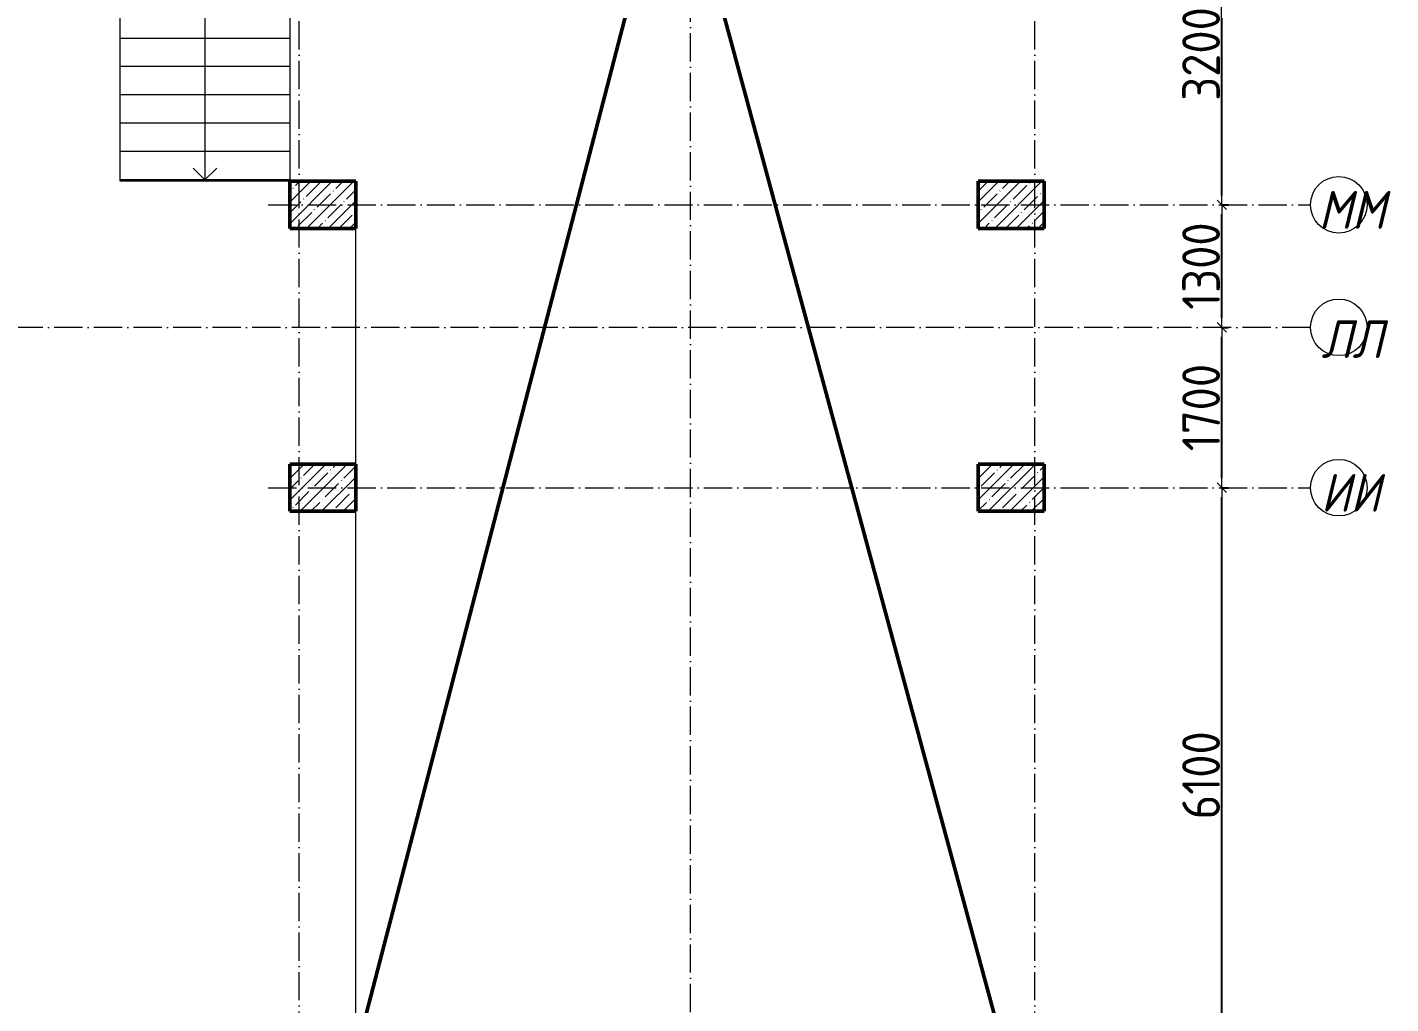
# Model space of a CAD drawing. Header units: millimetres. Extents: x -135211 to 49383, y -8033 to 228499.
# Drawn here: x -39477 to -25017, y 183841 to 194196 of the extents above; entities that cross this region are included whole.
import ezdxf

# ---------------------------------------------------------------- set-up
doc = ezdxf.new("R2010")
doc.units = ezdxf.units.MM
doc.linetypes.add('50_200_ШТРИХ_1Т_ш5_п1_п1_', pattern=[700, 500, -100, 0, -100])
for name, color, linetype, lineweight in [('A-____-____-DIMS', 7, 'Continuous', 9), ('A-DETL-____-OTLN-1', 7, 'Continuous', 50), ('A-FLOR-____-OTLN', 7, 'Continuous', 9), ('S-COLS-____-MCUT', 7, 'Continuous', 50), ('S-COLS-____-OTLN', 7, 'Continuous', 9), ('S-GRID-____-IDEN', 7, 'Continuous', 9), ('S-GRID-____-OTLN-1', 7, '50_200_ШТРИХ_1Т_ш5_п1_п1_', 9), ('S-STRS-____-OTLN-1', 7, 'Continuous', 9)]:
    doc.layers.add(name, color=color, linetype=linetype, lineweight=lineweight)
doc.styles.add('ISOCPEUR_I_9', font='isocpeui.ttf', dxfattribs={"width": 0.9, "height": 250})
doc.styles.add('СПДС', font='isocpeur.ttf', dxfattribs={"width": 0.9})
doc.dimstyles.new('Размера А3', dxfattribs={"dimtxt": 200, "dimasz": 100, "dimexe": 70, "dimexo": 100, "dimgap": 20, "dimtad": 1, "dimdec": 0, "dimrnd": 10, "dimzin": 0, "dimdsep": 46, "dimtxsty": 'СПДС', "dimblk": 'ARROWHEAD_6', "dimcen": 1, "dimclrd": 256, "dimclre": 256, "dimclrt": 256, "dimazin": 0, "dimtfac": 1, "dimtdec": 0, "dimtmove": 2, "dimatfit": 3, "dimfxl": 1, "dimtolj": 1, "dimtzin": 0, "dimarcsym": 0})

# ---------------------------------------------------------------- blocks, each defined once
blk = doc.blocks.new('BSC_Колонна _Прямоугольная - 500х700-V96-АР1_План отверстий 3 этажа в осях 1-64_Ю-ЯЯ')
at = {"layer": 'S-COLS-____-OTLN'}
h = blk.add_hatch(dxfattribs=at)
h.set_pattern_fill('FP_101', color=256, style=0, pattern_type=2)
h.set_pattern_definition([(315, (-64381.04, 93600), (114.04925, 114.04925), []), (315, (-64381.04, 93485.95), (114.04925, 114.04925), [201.613, -40.323, 3.353, -36.97])])
h.paths.add_polyline_path([(-250, 350), (-250, -350), (250, -350), (250, 350)], flags=0)
at = {"layer": 'S-COLS-____-MCUT'}
for p, q in [((250, 350), (-250, 350)), ((-250, 350), (-250, -350)), ((250, -350), (250, 350)), ((-250, -350), (250, -350))]:
    blk.add_line(p, q, dxfattribs=at)
blk = doc.blocks.new('BSC_Колонна _Прямоугольная - 500х700-V105-АР1_План отверстий 3 этажа в осях 1-64_Ю-ЯЯ')
at = {"layer": 'S-COLS-____-OTLN'}
h = blk.add_hatch(dxfattribs=at)
h.set_pattern_fill('FP_110', color=256, style=0, pattern_type=2)
h.set_pattern_definition([(315, (-64381.04, 100900), (114.04925, 114.04925), []), (315, (-64381.04, 100785.95), (114.04925, 114.04925), [201.613, -40.323, 3.353, -36.97])])
h.paths.add_polyline_path([(-250, 350), (-250, -350), (250, -350), (250, 350)], flags=0)
at = {"layer": 'S-COLS-____-MCUT'}
for p, q in [((250, 350), (-250, 350)), ((-250, 350), (-250, -350)), ((250, -350), (250, 350)), ((-250, -350), (250, -350))]:
    blk.add_line(p, q, dxfattribs=at)
blk = doc.blocks.new('BSC_Колонна _Прямоугольная - 500х700-V108-АР1_План отверстий 3 этажа в осях 1-64_Ю-ЯЯ')
at = {"layer": 'S-COLS-____-OTLN'}
h = blk.add_hatch(dxfattribs=at)
h.set_pattern_fill('FP_113', color=256, style=0, pattern_type=2)
h.set_pattern_definition([(315, (-61381.04, 93600), (114.04925, 114.04925), []), (315, (-61381.04, 93485.95), (114.04925, 114.04925), [201.613, -40.323, 3.353, -36.97])])
h.paths.add_polyline_path([(-250, 350), (-250, -350), (250, -350), (250, 350)], flags=0)
at = {"layer": 'S-COLS-____-MCUT'}
for p, q in [((250, 350), (-250, 350)), ((-250, 350), (-250, -350)), ((250, -350), (250, 350)), ((-250, -350), (250, -350))]:
    blk.add_line(p, q, dxfattribs=at)
blk = doc.blocks.new('BSC_Колонна _Прямоугольная - 500х700-V109-АР1_План отверстий 3 этажа в осях 1-64_Ю-ЯЯ')
at = {"layer": 'S-COLS-____-OTLN'}
h = blk.add_hatch(dxfattribs=at)
h.set_pattern_fill('FP_114', color=256, style=0, pattern_type=2)
h.set_pattern_definition([(315, (-61381.04, 100900), (114.04925, 114.04925), []), (315, (-61381.04, 100785.95), (114.04925, 114.04925), [201.613, -40.323, 3.353, -36.97])])
h.paths.add_polyline_path([(-250, 350), (-250, -350), (250, -350), (250, 350)], flags=0)
at = {"layer": 'S-COLS-____-MCUT'}
for p, q in [((250, 350), (-250, 350)), ((-250, 350), (-250, -350)), ((250, -350), (250, 350)), ((-250, -350), (250, -350))]:
    blk.add_line(p, q, dxfattribs=at)
blk = doc.blocks.new('Ось сетки - Круг_Ø6_00__ISO-2_5_0_9K_-25732049-АР1_План отверстий 3 этажа в осях 1-64_Ю-ЯЯ')
at = {"layer": 'S-GRID-____-IDEN'}
blk.add_circle((0, 0), 3, dxfattribs=at)
blk = doc.blocks.new('ARROWHEAD_6')
at = {"color": 0, "linetype": 'Continuous'}
for p, q in [((0, 0), (-1, 0)), ((-0.5, -0.5), (0.5, 0.5))]:
    blk.add_line(p, q, dxfattribs=at)
blk = doc.blocks.new('*D930')
at = {"layer": 'A-____-____-DIMS', "lineweight": -2, "transparency": 16777216}
for p, q in [((-26814, 189313), (-26738, 189313)), ((-26808, 183313), (-26808, 189213)), ((-26814, 183213), (-26738, 183213))]:
    blk.add_line(p, q, dxfattribs=at)
at = {"layer": 'Defpoints', "color": 0, "transparency": 16777216}
for p in [(-26914, 189313), (-26808, 189313), (-26914, 183213)]:
    blk.add_point(p, dxfattribs=at)
at = {"layer": 'A-____-____-DIMS', "lineweight": -2, "transparency": 16777216, "xscale": 100, "yscale": 100, "zscale": 100}
for p, rotation in [((-26808, 189313), 90), ((-26808, 183213), 270)]:
    blk.add_blockref('ARROWHEAD_6', p, dxfattribs=dict(at, rotation=rotation))
at = {"layer": 'A-____-____-DIMS', "transparency": 16777216, "insert": (-27028, 186263), "char_height": 400, "attachment_point": 5, "rotation": 90, "style": 'СПДС'}
blk.add_mtext('\\A1;6100', dxfattribs=at)
blk = doc.blocks.new('*D931')
at = {"layer": 'A-____-____-DIMS', "lineweight": -2, "transparency": 16777216}
for p, q in [((-26814, 191013), (-26738, 191013)), ((-26808, 189413), (-26808, 190913)), ((-26814, 189313), (-26738, 189313))]:
    blk.add_line(p, q, dxfattribs=at)
at = {"layer": 'Defpoints', "color": 0, "transparency": 16777216}
for p in [(-26914, 191013), (-26808, 191013), (-26914, 189313)]:
    blk.add_point(p, dxfattribs=at)
at = {"layer": 'A-____-____-DIMS', "lineweight": -2, "transparency": 16777216, "xscale": 100, "yscale": 100, "zscale": 100}
for p, rotation in [((-26808, 191013), 90), ((-26808, 189313), 270)]:
    blk.add_blockref('ARROWHEAD_6', p, dxfattribs=dict(at, rotation=rotation))
at = {"layer": 'A-____-____-DIMS', "transparency": 16777216, "insert": (-27028, 190163), "char_height": 400, "attachment_point": 5, "rotation": 90, "style": 'СПДС'}
blk.add_mtext('\\A1;1700', dxfattribs=at)
blk = doc.blocks.new('*D932')
at = {"layer": 'A-____-____-DIMS', "lineweight": -2, "transparency": 16777216}
for p, q in [((-26814, 192313), (-26738, 192313)), ((-26808, 191113), (-26808, 192213)), ((-26814, 191013), (-26738, 191013))]:
    blk.add_line(p, q, dxfattribs=at)
at = {"layer": 'Defpoints', "color": 0, "transparency": 16777216}
for p in [(-26914, 192313), (-26808, 192313), (-26914, 191013)]:
    blk.add_point(p, dxfattribs=at)
at = {"layer": 'A-____-____-DIMS', "lineweight": -2, "transparency": 16777216, "xscale": 100, "yscale": 100, "zscale": 100}
for p, rotation in [((-26808, 192313), 90), ((-26808, 191013), 270)]:
    blk.add_blockref('ARROWHEAD_6', p, dxfattribs=dict(at, rotation=rotation))
at = {"layer": 'A-____-____-DIMS', "transparency": 16777216, "insert": (-27028, 191663), "char_height": 400, "attachment_point": 5, "rotation": 90, "style": 'СПДС'}
blk.add_mtext('\\A1;1300', dxfattribs=at)
blk = doc.blocks.new('*D933')
at = {"layer": 'A-____-____-DIMS', "lineweight": -2, "transparency": 16777216}
for p, q in [((-26814, 195513), (-26738, 195513)), ((-26808, 192413), (-26808, 195413)), ((-26814, 192313), (-26738, 192313))]:
    blk.add_line(p, q, dxfattribs=at)
at = {"layer": 'Defpoints', "color": 0, "transparency": 16777216}
for p in [(-26914, 195513), (-26808, 195513), (-26914, 192313)]:
    blk.add_point(p, dxfattribs=at)
at = {"layer": 'A-____-____-DIMS', "lineweight": -2, "transparency": 16777216, "xscale": 100, "yscale": 100, "zscale": 100}
for p, rotation in [((-26808, 195513), 90), ((-26808, 192313), 270)]:
    blk.add_blockref('ARROWHEAD_6', p, dxfattribs=dict(at, rotation=rotation))
at = {"layer": 'A-____-____-DIMS', "transparency": 16777216, "insert": (-27028, 193913), "char_height": 400, "attachment_point": 5, "rotation": 90, "style": 'СПДС'}
blk.add_mtext('\\A1;3200', dxfattribs=at)

msp = doc.modelspace()

# ---------------------------------------------------------------- linework, layer by layer
at = {"layer": 'A-DETL-____-OTLN-1'}
for p, q in [((-35992.3, 183313.1), (-29192.3, 209463.1)), ((-35992.3, 208763.1), (-29192.3, 183613.1))]:
    msp.add_line(p, q, dxfattribs=at)
at = {"layer": 'A-FLOR-____-OTLN'}
for p, q in [((-38492.3, 192563.1), (-38492.3, 201163.1)), ((-36692.3, 192563.1), (-38492.3, 192563.1)), ((-35992.3, 189563.1), (-35992.3, 192063.1)), ((-35992.3, 183613.1), (-35992.3, 189063.1))]:
    msp.add_line(p, q, dxfattribs=at)
at = {"layer": 'S-GRID-____-OTLN-1', "color": 251, "ltscale": 0.6, "true_color": 0x636466}
for p, q in [((-36592.3, 167913.1), (-36592.3, 218824.9)), ((-32442.3, 177448.7), (-32442.3, 218824.9)), ((-28792.3, 167913.1), (-28792.3, 218824.9)), ((-36921, 192313.1), (-25867.8, 192313.1)), ((-25867.8, 191013.1), (-134611, 191013.1)), ((-36921, 189313.1), (-25867.8, 189313.1))]:
    msp.add_line(p, q, dxfattribs=at)
at = {"layer": 'S-STRS-____-OTLN-1'}
for p, q in [((-37592.3, 194378.1), (-37592.3, 194078.1)), ((-36692.3, 194378.1), (-36692.3, 194078.1)), ((-36692.3, 194078.1), (-38492.3, 194078.1)), ((-36692.3, 194078.1), (-38492.3, 194078.1)), ((-37592.3, 194078.1), (-37592.3, 193778.1)), ((-36692.3, 194078.1), (-36692.3, 193778.1)), ((-36692.3, 193778.1), (-38492.3, 193778.1)), ((-36692.3, 193778.1), (-38492.3, 193778.1)), ((-37592.3, 193778.1), (-37592.3, 193478.1)), ((-36692.3, 193778.1), (-36692.3, 193478.1)), ((-36692.3, 193478.1), (-38492.3, 193478.1)), ((-36692.3, 193478.1), (-38492.3, 193478.1)), ((-37592.3, 193478.1), (-37592.3, 193178.1)), ((-36692.3, 193478.1), (-36692.3, 193178.1)), ((-36692.3, 193178.1), (-38492.3, 193178.1)), ((-36692.3, 193178.1), (-38492.3, 193178.1)), ((-37592.3, 193178.1), (-37592.3, 192878.1)), ((-36692.3, 193178.1), (-36692.3, 192878.1)), ((-36692.3, 192878.1), (-38492.3, 192878.1)), ((-36692.3, 192878.1), (-38492.3, 192878.1)), ((-37592.3, 192878.1), (-37592.3, 192578.1)), ((-36692.3, 192878.1), (-36692.3, 192578.1)), ((-37592.3, 192578.1), (-37717.3, 192703.1)), ((-37592.3, 192578.1), (-37467.3, 192703.1)), ((-36692.3, 192578.1), (-38492.3, 192578.1))]:
    msp.add_line(p, q, dxfattribs=at)

# ---------------------------------------------------------------- block references
at = {"layer": 'S-COLS-____-OTLN', "rotation": 89.9999999999999}
for name, p in [('BSC_Колонна _Прямоугольная - 500х700-V96-АР1_План отверстий 3 этажа в осях 1-64_Ю-ЯЯ', (-36342.3, 192313.1)), ('BSC_Колонна _Прямоугольная - 500х700-V105-АР1_План отверстий 3 этажа в осях 1-64_Ю-ЯЯ', (-29042.3, 192313.1)), ('BSC_Колонна _Прямоугольная - 500х700-V108-АР1_План отверстий 3 этажа в осях 1-64_Ю-ЯЯ', (-36342.3, 189313.1)), ('BSC_Колонна _Прямоугольная - 500х700-V109-АР1_План отверстий 3 этажа в осях 1-64_Ю-ЯЯ', (-29042.3, 189313.1))]:
    msp.add_blockref(name, p, dxfattribs=at)
at = {"layer": 'S-GRID-____-IDEN', "xscale": 99.99999999999993, "yscale": 99.99999999999993, "zscale": 99.99999999999993}
for p, rotation in [((-25567.8, 192313.1), 269.9999999999995), ((-25567.8, 191013.1), 89.9999999999998), ((-25567.8, 189313.1), 269.9999999999995)]:
    msp.add_blockref('Ось сетки - Круг_Ø6_00__ISO-2_5_0_9K_-25732049-АР1_План отверстий 3 этажа в осях 1-64_Ю-ЯЯ', p, dxfattribs=dict(at, rotation=rotation))

# ---------------------------------------------------------------- texts
at = {"layer": 'S-GRID-____-IDEN', "char_height": 400, "attachment_point": 1, "style": 'ISOCPEUR_I_9'}
for s, insert, width in [('ММ', (-25781.9, 192459.7), 505.063), ('ЛЛ', (-25752.9, 191089.1), 447.342), ('ИИ', (-25758.1, 189459.7), 447.342)]:
    msp.add_mtext(s, dxfattribs=dict(at, insert=insert, width=width))

# ---------------------------------------------------------------- dimensions: what is measured, and where the dimension line sits
at = {"layer": 'A-____-____-DIMS'}
for base, p1, p2, picture, middle in [((-26808, 195513.1), (-26914.1, 192313.1), (-26914.1, 195513.1), '*D933', (-27028, 193913.1)), ((-26808, 192313.1), (-26914.1, 191013.1), (-26914.1, 192313.1), '*D932', (-27028, 191663.1)), ((-26808, 191013.1), (-26914.1, 189313.1), (-26914.1, 191013.1), '*D931', (-27028, 190163.1)), ((-26808, 189313.1), (-26914.1, 183213.1), (-26914.1, 189313.1), '*D930', (-27028, 186263.1))]:
    dim = msp.add_linear_dim(base=base, p1=p1, p2=p2, angle=90, dimstyle='Размера А3', override={"dimtxt": 400}, dxfattribs=at)
    dim.commit()
    dim.dimension.update_dxf_attribs({"geometry": picture, "text_midpoint": middle})

doc.saveas('drawing.dxf')
